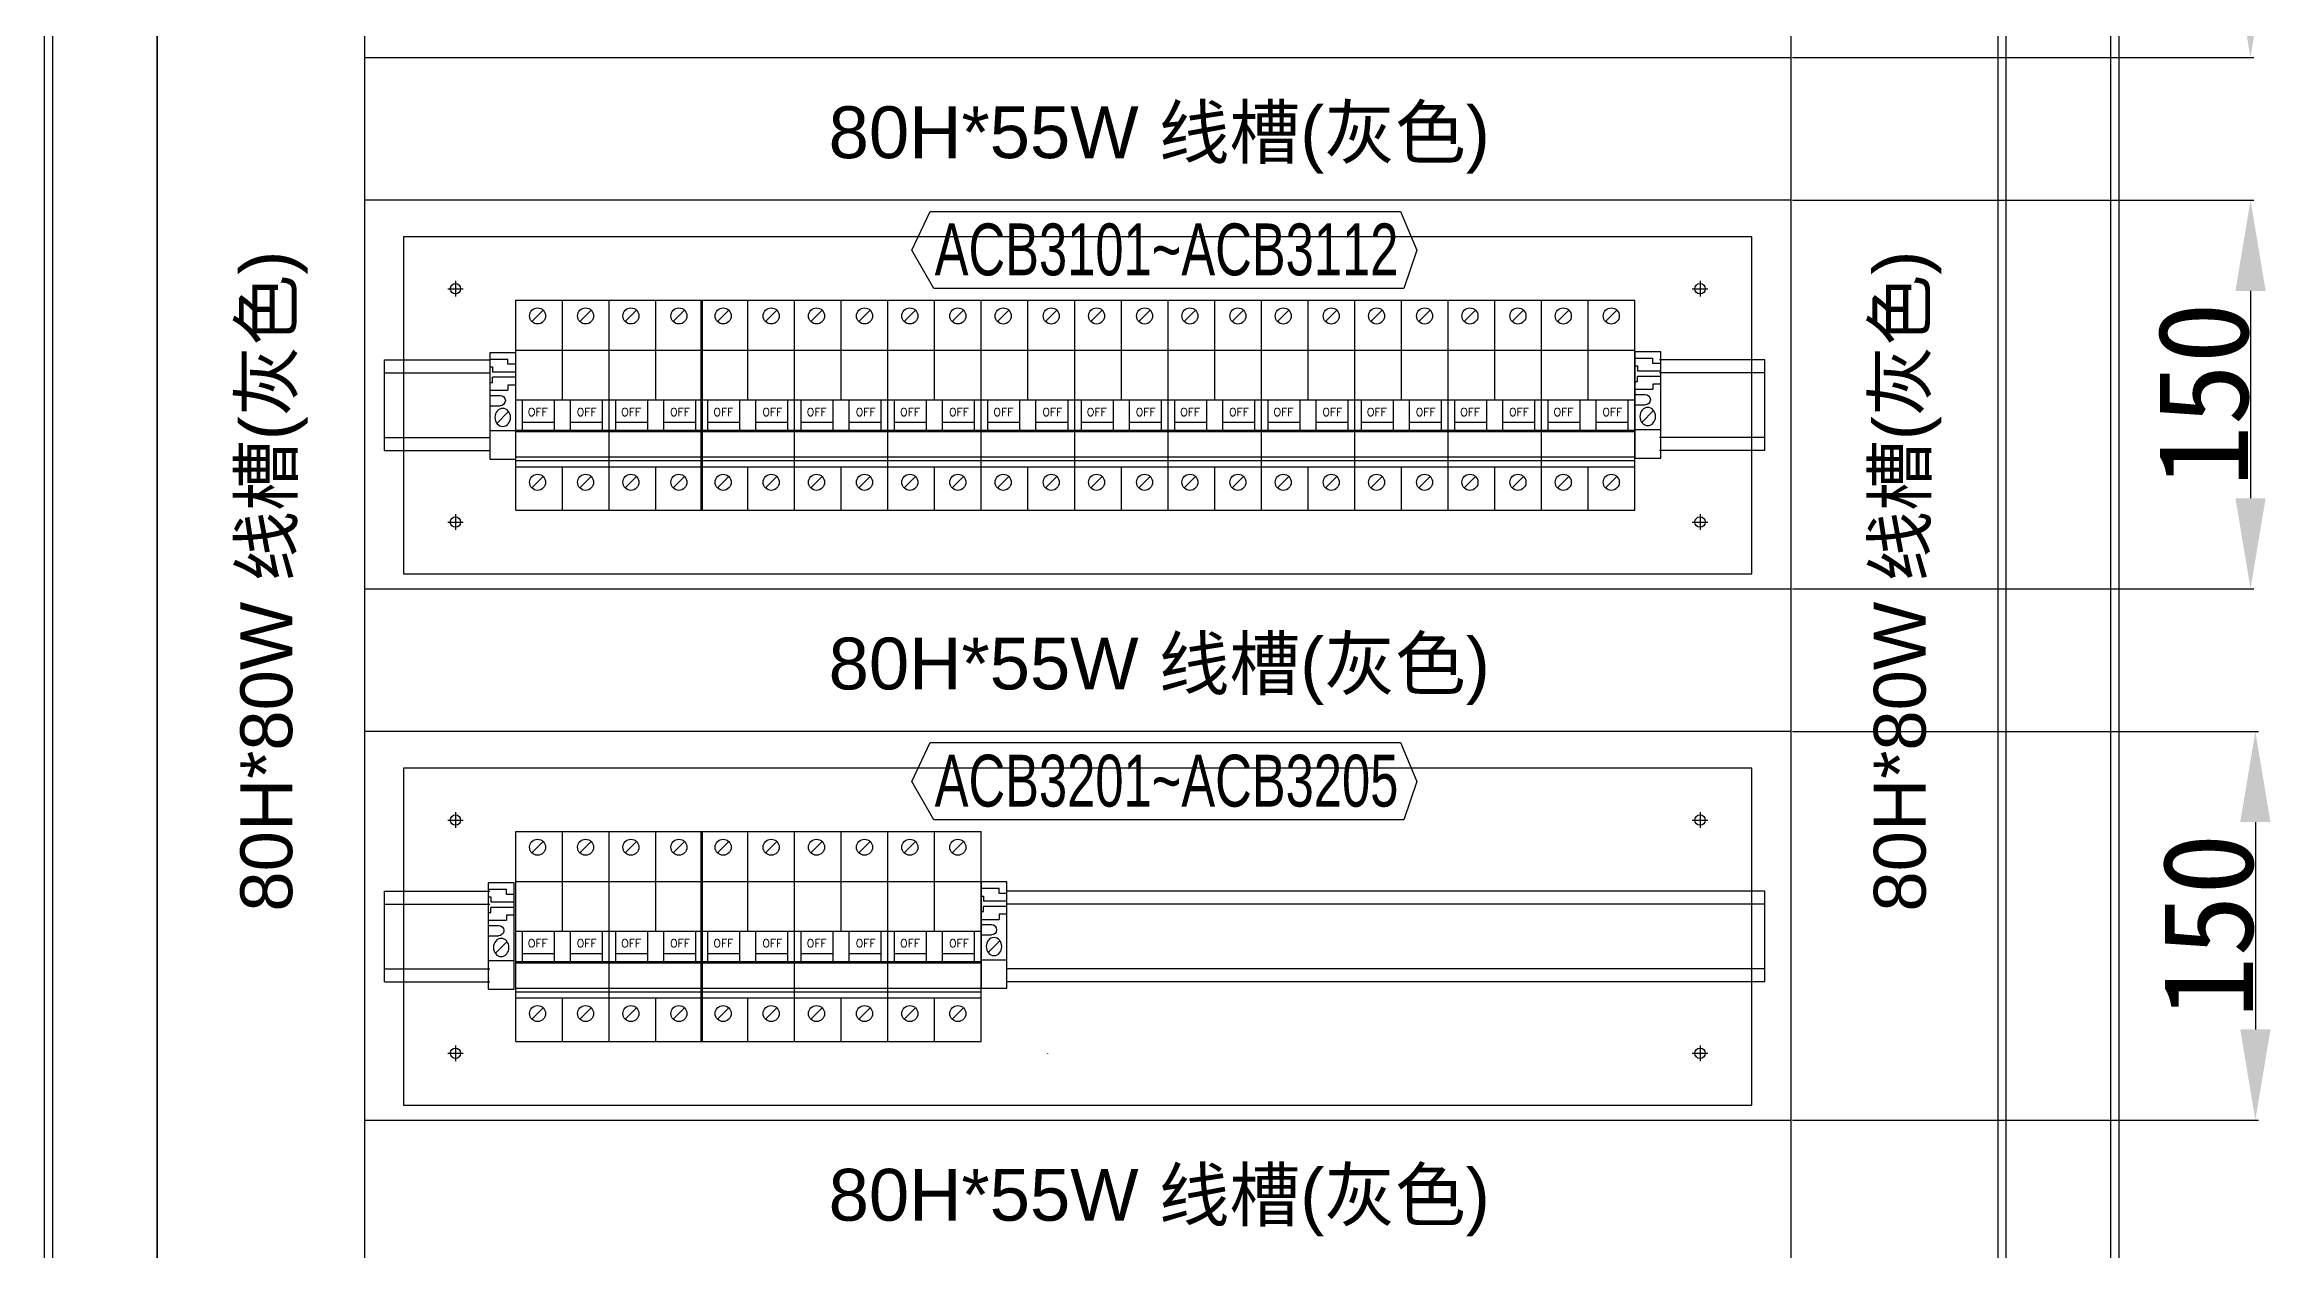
# Model space of a CAD drawing. Extents: x 81437 to 204847, y -54597 to -29444.
# Drawn here: x 88177 to 89035, y -48533 to -48068 of the extents above; entities that cross this region are included whole.
import ezdxf
from ezdxf.enums import TextEntityAlignment as Align
from ezdxf.lldxf.tags import DXFTag

# ---------------------------------------------------------------- set-up
doc = ezdxf.new("R2010")
doc.units = 0
doc.header["$LTSCALE"] = 100
doc.header["$MEASUREMENT"] = 0
for name, color, linetype in [('CABINET', 7, 'Continuous'), ('COMPONENT', 7, 'Continuous'), ('PSU', 12, 'Continuous'), ('TEXT', 7, 'Continuous')]:
    doc.layers.add(name, color=color, linetype=linetype)
doc.styles.add('HZ', font='arial.ttf', dxfattribs={"width": 0.7})
doc.styles.add('ROMANS', font='romans', dxfattribs={"width": 0.8, "height": 2})
doc.styles.get("Standard").update_dxf_attribs({"font": ''})
doc.styles.get('Standard').set_extended_font_data('SimSun')
tags = doc.linetypes.add('CENTER2', pattern=[1.125, 0.75, -0.125, 0.125, -0.125]).pattern_tags.tags
tags[10:11] = [DXFTag(74, 4), DXFTag(75, 0), DXFTag(340, '0'), DXFTag(46, 1.0), DXFTag(50, 0.0), DXFTag(44, 0.0), DXFTag(45, 0.0)]
tags[8:9] = [DXFTag(74, 4), DXFTag(75, 0), DXFTag(340, '0'), DXFTag(46, 1.0), DXFTag(50, 0.0), DXFTag(44, 0.0), DXFTag(45, 0.0)]
tags[6:7] = [DXFTag(74, 4), DXFTag(75, 0), DXFTag(340, '0'), DXFTag(46, 1.0), DXFTag(50, 0.0), DXFTag(44, 0.0), DXFTag(45, 0.0)]
tags[4:5] = [DXFTag(74, 4), DXFTag(75, 0), DXFTag(340, '0'), DXFTag(46, 1.0), DXFTag(50, 0.0), DXFTag(44, 0.0), DXFTag(45, 0.0)]
tags = doc.linetypes.add('HIDDEN', pattern=[0.375, 0.25, -0.125]).pattern_tags.tags
tags[6:7] = [DXFTag(74, 4), DXFTag(75, 0), DXFTag(340, '0'), DXFTag(46, 1.0), DXFTag(50, 0.0), DXFTag(44, 0.0), DXFTag(45, 0.0)]
tags[4:5] = [DXFTag(74, 4), DXFTag(75, 0), DXFTag(340, '0'), DXFTag(46, 1.0), DXFTag(50, 0.0), DXFTag(44, 0.0), DXFTag(45, 0.0)]
doc.dimstyles.new('ISO-25', dxfattribs={"dimtxt": 35, "dimasz": 35, "dimexe": 1.25, "dimexo": 0.625, "dimtad": 1, "dimtoh": 1, "dimdec": 0, "dimtxsty": 'Standard', "dimcen": 2.5, "dimadec": 0, "dimazin": 0, "dimtfac": 1, "dimtdec": 0, "dimtmove": 0, "dimatfit": 3, "dimfxl": 1, "dimarcsym": 0})

# ---------------------------------------------------------------- blocks, each defined once
blk = doc.blocks.new('2P空开')
at = {"layer": 'COMPONENT', "color": 6, "linetype": 'HIDDEN', "ltscale": 0.2}
for p, q in [((-11.75805363336076, -8.232510902056674), (-7.368258726989779, -3.856486953241529)), ((6.75788436484072, -8.232510902056674), (11.1476792712117, -3.856486953241529)), ((-11.75805363335621, -72.41960351688067), (-7.368258726985232, -68.04357956806552)), ((6.757884364845268, -72.41960351688067), (11.14767927121625, -68.04357956806552))]:
    blk.add_line(p, q, dxfattribs=at)
for centre in [(-9.563156180197439, -6.044498927670702), (8.952781818004041, -6.044498927670702), (-9.563156180191754, -70.2315915424947), (8.952781818009726, -70.2315915424947)]:
    blk.add_circle(centre, 3.099188801983705, dxfattribs=at)
at = {"layer": 'PSU', "linetype": 'HIDDEN', "ltscale": 0.2}
for p, q in [((-18.00160638714033, 0), (18.00160638714033, 0)), ((-18.00160638714033, -19.20558102794098), (-18.00160638714033, 0)), ((0, -19.20558102794121), (0, 0)), ((18.00160638714033, -19.20558102794121), (18.00160638714033, 0)), ((18.00160638714033, -81.0017209919065), (18.00160638714033, -19.20558102794121)), ((-18.00160638714033, -81.0017209919065), (-18.00160638714033, -64.20558102794098)), ((0, -81.0017209919065), (0, -64.20558102794075)), ((18.00160638714033, -81.0017209919065), (18.00160638714033, -67.2277063109932)), ((-18.00160638714033, -81.0017209919065), (18.00160638714033, -81.0017209919065))]:
    blk.add_line(p, q, dxfattribs=at)
at = {"layer": 'PSU'}
for p, q in [((-18.00160638714033, -19.20558102794098), (18.0016063871451, -19.20558102793734)), ((-18.00160638714033, -64.20558102794121), (-18.00160638714033, -19.20558102794121)), ((2.273736754432321e-13, -38.43372687798046), (0, -19.20558102794121)), ((18.00160638714055, -64.20558102794121), (18.00160638714055, -19.20558102794121)), ((-18.00160638714033, -38.43372687798046), (0, -38.43372687798046)), ((-15.42994833183457, -50.10725518578829), (-15.42994833183457, -38.43372687798046)), ((-3.085989666366913, -50.10725518578829), (-3.085989666366913, -38.43372687798046)), ((0, -38.43372687798046), (18.00160638714033, -38.43372687798046)), ((3.085989666366913, -50.10725518578829), (3.085989666366913, -38.43372687798046)), ((15.42994833183457, -50.10725518578829), (15.42994833183457, -38.43372687798046)), ((-18.00160638714033, -50.10725518578829), (18.00160638714033, -50.10725518578829)), ((-18.00160638714033, -50.62158679684944), (18.00160638714033, -50.62158679684944)), ((-15.42994833183457, -47.02126551942138), (-3.085989666366913, -47.02126551942138)), ((3.085989666366913, -47.02126551942138), (15.42994833183457, -47.02126551942138)), ((-18.0016063871401, -60.45924622390362), (18.00160638714055, -60.45924622390362)), ((-18.0016063871401, -61.84092353509664), (18.00160638714055, -61.84092353509664)), ((-18.0016063871401, -64.20558102794098), (18.00160638714055, -64.20558102794098)), ((0, -64.20558102794121), (2.273736754432321e-13, -64.20558102794121))]:
    blk.add_line(p, q, dxfattribs=at)
at = {"layer": 'TEXT', "style": 'ROMANS'}
for p in [(-9.478191040432193, -43.1070613284619), (9.365754242908451, -43.1070613284619)]:
    blk.add_text('OFF', height=3.085989666366913, dxfattribs=at).set_placement(p, align=Align.MIDDLE)
blk = doc.blocks.new('*D128')
at = {"color": 0, "lineweight": -2, "transparency": 16777216}
for p, q in [((88850.99702044552, -47922.89568052802), (89028.92710608577, -47922.89568052802)), ((89027.67710608577, -47957.89568052802), (89027.67710608577, -48037.89568052802)), ((88850.99702044552, -48072.89568052802), (89028.92710608577, -48072.89568052802))]:
    blk.add_line(p, q, dxfattribs=at)
at = {"color": 0, "transparency": 16777216}
for points in [[(89033.5104394191, -47957.89568052802), (89021.84377275244, -47957.89568052802), (89027.67710608577, -47922.89568052802)], [(89021.84377275244, -48037.89568052802), (89033.5104394191, -48037.89568052802), (89027.67710608577, -48072.89568052802)]]:
    blk.add_solid(points, dxfattribs=at)
at = {"layer": 'Defpoints', "color": 0, "transparency": 16777216}
for p in [(88850.37202044552, -47922.89568052802), (88850.37202044552, -48072.89568052802), (89027.67710608577, -48072.89568052802)]:
    blk.add_point(p, dxfattribs=at)
at = {"color": 0, "transparency": 16777216, "insert": (89009.55210608577, -47997.89568052802), "char_height": 35, "attachment_point": 5, "rotation": 90}
blk.add_mtext('150', dxfattribs=at)
blk = doc.blocks.new('*D129')
at = {"color": 0, "lineweight": -2, "transparency": 16777216}
for p, q in [((88850.99702044552, -48127.89568052802), (89028.94977231494, -48127.89568052802)), ((89027.69977231494, -48162.89568052802), (89027.69977231494, -48242.89568052802)), ((88850.99702044552, -48277.89568052802), (89028.94977231494, -48277.89568052802))]:
    blk.add_line(p, q, dxfattribs=at)
at = {"color": 0, "transparency": 16777216}
for points in [[(89033.53310564827, -48162.89568052802), (89021.86643898161, -48162.89568052802), (89027.69977231494, -48127.89568052802)], [(89021.86643898161, -48242.89568052802), (89033.53310564827, -48242.89568052802), (89027.69977231494, -48277.89568052802)]]:
    blk.add_solid(points, dxfattribs=at)
at = {"layer": 'Defpoints', "color": 0, "transparency": 16777216}
for p in [(88850.37202044552, -48127.89568052802), (88850.37202044552, -48277.89568052802), (89027.69977231494, -48277.89568052802)]:
    blk.add_point(p, dxfattribs=at)
at = {"color": 0, "transparency": 16777216, "insert": (89009.57477231494, -48202.89568052802), "char_height": 35, "attachment_point": 5, "rotation": 90}
blk.add_mtext('150', dxfattribs=at)
blk = doc.blocks.new('*D130')
at = {"color": 0, "lineweight": -2, "transparency": 16777216}
for p, q in [((88850.99702044552, -48332.89568052802), (89030.8144165968, -48332.89568052802)), ((89029.5644165968, -48367.89568052802), (89029.5644165968, -48447.89568052802)), ((88850.99702044552, -48482.89568052802), (89030.8144165968, -48482.89568052802))]:
    blk.add_line(p, q, dxfattribs=at)
at = {"color": 0, "transparency": 16777216}
for points in [[(89035.39774993013, -48367.89568052802), (89023.73108326347, -48367.89568052802), (89029.5644165968, -48332.89568052802)], [(89023.73108326347, -48447.89568052802), (89035.39774993013, -48447.89568052802), (89029.5644165968, -48482.89568052802)]]:
    blk.add_solid(points, dxfattribs=at)
at = {"layer": 'Defpoints', "color": 0, "transparency": 16777216}
for p in [(88850.37202044552, -48332.89568052802), (88850.37202044552, -48482.89568052802), (89029.5644165968, -48482.89568052802)]:
    blk.add_point(p, dxfattribs=at)
at = {"color": 0, "transparency": 16777216, "insert": (89011.4394165968, -48407.89568052802), "char_height": 35, "attachment_point": 5, "rotation": 90}
blk.add_mtext('150', dxfattribs=at)
blk = doc.blocks.new('堵头')
at = {"color": 53}
for p, q in [((0, -41), (0, 0)), ((0, 0), (10, 0)), ((10, 0), (10, -41)), ((0, -11), (10, -11)), ((7.277769807100412, -18.33056328681778), (2.722230192914139, -13.77502367262423)), ((0, -20.55279347972464), (4, -20.55279347972464)), ((0, -24.55279347972464), (4, -24.55279347972464)), ((0, -26.55279347972464), (7, -26.55279347972464)), ((0, -29.55279347972464), (1, -29.55279347972464)), ((1, -29.55279347972464), (1, -31.55279347972464)), ((10, -31.55279347972464), (1, -31.55279347972464)), ((10, -33.55279347972464), (1, -33.55279347972464)), ((1, -35.55279347972464), (1, -33.55279347972464)), ((7, -28.55279347972464), (7, -26.55279347972464)), ((10, -28.55279347972464), (7, -28.55279347972464)), ((0, -35.55279347972464), (1, -35.55279347972464)), ((0, -38.55279347972464), (7, -38.55279347972464)), ((10, -41), (0, -41)), ((10, -36.55279347972464), (7, -36.55279347972464)), ((7, -36.55279347972464), (7, -38.55279347972464))]:
    blk.add_line(p, q, dxfattribs=at)
blk.add_arc((4, -22.55279347972464), 2, 270, 90, dxfattribs=at)
blk.add_ellipse((5.000000000007276, -16.052793479721), major_axis=(-6.429395695523604e-16, -3.5), ratio=0.8571428571428571, start_param=4.71238898038469, end_param=10.99557428756428, dxfattribs=at)

msp = doc.modelspace()

# ---------------------------------------------------------------- linework, layer by layer
at = {"color": 7}
for p, q in [((88176.87202044549, -49514.37730387558), (88176.87202044549, -47404.3773367662)), ((88176.87202044549, -49514.37730387558), (88176.87202044549, -47404.3773367662)), ((88976.87201107045, -47404.3773367662), (88976.87201107045, -49514.37730387558)), ((88976.87201107045, -47404.3773367662), (88976.87201107045, -49514.37730387558)), ((88220.37202044549, -49360.87730551619), (88220.37202044549, -47447.8773367662)), ((88933.37201107045, -47525.87730387558), (88933.37201107045, -49360.87730551619)), ((88220.37202044549, -47528.3773367662), (88220.37202044549, -49328.6795339078))]:
    msp.add_line(p, q, dxfattribs=at)
at = {"color": 7, "linetype": 'HIDDEN'}
for p, q in [((88180.07202044544, -49404.37730387558), (88180.07202044544, -47404.3773367662)), ((88180.07202044544, -49404.37730387558), (88180.07202044544, -47404.3773367662)), ((88973.67201107049, -47404.3773367662), (88973.67201107049, -49404.37730387558)), ((88973.67201107049, -47404.3773367662), (88973.67201107049, -49404.37730387558))]:
    msp.add_line(p, q, dxfattribs=at)
at = {"color": 4, "linetype": 'CENTER2'}
for p, q in [((88332.37202044543, -48162.08165223186, 63738.875), (88338.37202044543, -48162.08165223186, 63738.875)), ((88335.37202044543, -48159.08165223186, 63738.875), (88335.37202044543, -48165.08165223186, 63738.875)), ((88812.37202044543, -48162.08165223186, 63738.875), (88818.37202044543, -48162.08165223186, 63738.875)), ((88815.37202044543, -48159.08165223186, 63738.875), (88815.37202044543, -48165.08165223186, 63738.875)), ((88335.37202044543, -48249.08165223186, 63738.875), (88335.37202044543, -48255.08165223186, 63738.875)), ((88815.37202044543, -48249.08165223186, 63738.875), (88815.37202044543, -48255.08165223186, 63738.875)), ((88332.37202044543, -48252.08165223186, 63738.875), (88338.37202044543, -48252.08165223186, 63738.875)), ((88812.37202044543, -48252.08165223186, 63738.875), (88818.37202044543, -48252.08165223186, 63738.875)), ((88332.37202044543, -48367.08165223186, 63738.875), (88338.37202044543, -48367.08165223186, 63738.875)), ((88335.37202044543, -48364.08165223186, 63738.875), (88335.37202044543, -48370.08165223186, 63738.875)), ((88812.37202044543, -48367.08165223186, 63738.875), (88818.37202044543, -48367.08165223186, 63738.875)), ((88815.37202044543, -48364.08165223186, 63738.875), (88815.37202044543, -48370.08165223186, 63738.875)), ((88335.37202044543, -48454.08165223186, 63738.875), (88335.37202044543, -48460.08165223186, 63738.875)), ((88815.37202044543, -48454.08165223186, 63738.875), (88815.37202044543, -48460.08165223186, 63738.875)), ((88332.37202044543, -48457.08165223186, 63738.875), (88338.37202044543, -48457.08165223186, 63738.875)), ((88812.37202044543, -48457.08165223186, 63738.875), (88818.37202044543, -48457.08165223186, 63738.875))]:
    msp.add_line(p, q, dxfattribs=at)
at = {"linetype": 'CENTER2'}
for p, q in [((88335.28202044543, -48162.08165223186, 63738.875), (88335.46202044545, -48162.08165223186, 63738.875)), ((88335.37202044543, -48162.17165223187, 63738.875), (88335.37202044543, -48161.99165223186, 63738.875)), ((88815.28202044543, -48162.08165223186, 63738.875), (88815.46202044545, -48162.08165223186, 63738.875)), ((88815.37202044543, -48162.17165223187, 63738.875), (88815.37202044543, -48161.99165223186, 63738.875)), ((88335.28202044543, -48252.08165223186, 63738.875), (88335.46202044545, -48252.08165223186, 63738.875)), ((88335.37202044543, -48252.17165223187, 63738.875), (88335.37202044543, -48251.99165223186, 63738.875)), ((88815.28202044543, -48252.08165223186, 63738.875), (88815.46202044545, -48252.08165223186, 63738.875)), ((88815.37202044543, -48252.17165223187, 63738.875), (88815.37202044543, -48251.99165223186, 63738.875)), ((88335.28202044543, -48367.08165223186, 63738.875), (88335.46202044545, -48367.08165223186, 63738.875)), ((88335.37202044543, -48367.17165223187, 63738.875), (88335.37202044543, -48366.99165223186, 63738.875)), ((88815.28202044543, -48367.08165223186, 63738.875), (88815.46202044545, -48367.08165223186, 63738.875)), ((88815.37202044543, -48367.17165223187, 63738.875), (88815.37202044543, -48366.99165223186, 63738.875)), ((88335.28202044543, -48457.08165223186, 63738.875), (88335.46202044545, -48457.08165223186, 63738.875)), ((88335.37202044543, -48457.17165223187, 63738.875), (88335.37202044543, -48456.99165223186, 63738.875)), ((88563.82753579, -48457.17165223187, -63738.875), (88563.82753579, -48456.99165223186, -63738.875)), ((88815.28202044543, -48457.08165223186, 63738.875), (88815.46202044545, -48457.08165223186, 63738.875))]:
    msp.add_line(p, q, dxfattribs=at)
at = {"color": 6}
for p, q in [((88308.0541389257, -48224.53238135421, 63738.875), (88308.0541389257, -48189.53238135421, 63738.875)), ((88308.0541389257, -48189.53238135421, 63738.875), (88348.59206511221, -48189.53238135421, 63738.875)), ((88308.0541389257, -48194.53238135421, 63738.875), (88348.59206511221, -48194.53238135421, 63738.875)), ((88840.32127236128, -48189.53238135421, 63738.875), (88799.7833461748, -48189.53238135421, 63738.875)), ((88840.32127236128, -48194.53238135421, 63738.875), (88799.7833461748, -48194.53238135421, 63738.875)), ((88840.32127236128, -48224.53238135421, 63738.875), (88840.32127236128, -48189.53238135421, 63738.875)), ((88308.0541389257, -48219.53238135421, 63738.875), (88348.59206511221, -48219.53238135421, 63738.875)), ((88840.32127236128, -48219.53238135421, 63738.875), (88799.7833461748, -48219.53238135421, 63738.875)), ((88308.0541389257, -48224.53238135421, 63738.875), (88348.59206511221, -48224.53238135421, 63738.875)), ((88840.32127236128, -48224.53238135421, 63738.875), (88799.7833461748, -48224.53238135421, 63738.875)), ((88308.0541389257, -48429.53238135421, 63738.875), (88308.0541389257, -48394.53238135421, 63738.875)), ((88308.0541389257, -48394.53238135421, 63738.875), (88348.59206511221, -48394.53238135421, 63738.875)), ((88840.32127236128, -48394.53238135421, 63738.875), (88548.07891549045, -48394.53238135421, 63738.87499999999)), ((88840.32127236128, -48429.53238135421, 63738.875), (88840.32127236128, -48394.53238135421, 63738.875)), ((88308.0541389257, -48399.53238135421, 63738.875), (88348.59206511221, -48399.53238135421, 63738.875)), ((88840.32127236128, -48399.53238135421, 63738.875), (88548.07891549045, -48399.53238135421, 63738.87499999999)), ((88308.0541389257, -48424.53238135421, 63738.875), (88348.59206511221, -48424.53238135421, 63738.875)), ((88840.32127236128, -48424.53238135421, 63738.875), (88548.07891549045, -48424.53238135421, 63738.87499999999)), ((88308.0541389257, -48429.53238135421, 63738.875), (88348.59206511221, -48429.53238135421, 63738.875)), ((88840.32127236128, -48429.53238135421, 63738.875), (88548.07891549045, -48429.53238135421, 63738.87499999999))]:
    msp.add_line(p, q, dxfattribs=at)
for points in [[(88220.37202044549, -49283.37729940355), (88300.37202044549, -49283.37729940334), (88300.37202044549, -47482.87733512559), (88220.37202044549, -47482.87733512559)], [(88850.37202044549, -49283.37729940259), (88930.37202044549, -49283.37729940259), (88930.37202044549, -47482.87733512559), (88850.37202044549, -47482.87733512559)]]:
    msp.add_lwpolyline(points, close=True)
at = {"elevation": 63738.875}
for points in [[(88300.37202044552, -48072.89568052802), (88850.37202044552, -48072.89568052802), (88850.37202044552, -48127.89568052802), (88300.37202044552, -48127.89568052802)], [(88315.37202044543, -48272.08165223186), (88835.37202044543, -48272.08165223186), (88835.37202044543, -48142.08165223186), (88315.37202044543, -48142.08165223186)], [(88300.37202044552, -48277.89568052802), (88850.37202044552, -48277.89568052802), (88850.37202044552, -48332.89568052802), (88300.37202044552, -48332.89568052802)], [(88315.37202044543, -48477.08165223186), (88835.37202044543, -48477.08165223186), (88835.37202044543, -48347.08165223186), (88315.37202044543, -48347.08165223186)], [(88300.37202044552, -48482.89568052802), (88850.37202044552, -48482.89568052802), (88850.37202044552, -48537.89568052802), (88300.37202044552, -48537.89568052802)]]:
    msp.add_lwpolyline(points, close=True, dxfattribs=at)
at = {"color": 3, "elevation": 63738.875}
for points in [[(88518.46480629717, -48132.2225612041), (88699.81420575177, -48132.2225612041), (88706.1520745608, -48147.2225612041), (88701.18891911146, -48162.02986431278), (88519.83951965686, -48162.02986431278), (88511.34888508702, -48147.2225612041), (88518.46480629717, -48132.2225612041)], [(88518.46480629717, -48337.2225612041), (88699.81420575177, -48337.2225612041), (88706.1520745608, -48352.2225612041), (88701.18891911146, -48367.02986431278), (88519.83951965686, -48367.02986431278), (88511.34888508702, -48352.2225612041), (88518.46480629717, -48337.2225612041)]]:
    msp.add_lwpolyline(points, dxfattribs=at)
for centre in [(88335.37202044543, -48162.08165223186, 63738.875), (88815.37202044543, -48162.08165223186, 63738.875), (88335.37202044543, -48252.08165223186, 63738.875), (88815.37202044543, -48252.08165223186, 63738.875), (88335.37202044543, -48367.08165223186, 63738.875), (88815.37202044543, -48367.08165223186, 63738.875), (88335.37202044543, -48457.08165223186, 63738.875), (88815.37202044543, -48457.08165223186, 63738.875)]:
    msp.add_circle(centre, 2)

# ---------------------------------------------------------------- block references
at = {"xscale": -1, "rotation": 180}
for p in [(88348.60545544165, -48227.78773542585, 63738.875), (88790.21717093434, -48227.42823781839, 191216.625), (88348.01168465319, -48432.32163647572, 63738.875), (88538.07891549045, -48431.96213886826, 63738.875)]:
    msp.add_blockref('堵头', p, dxfattribs=at)
at = {"layer": 'CABINET'}
for p in [(88376.59367149936, -48166.5306603623, 63738.875), (88412.59688427365, -48166.5306603623, 63738.875), (88448.18288648209, -48166.5306603623, 63738.875), (88484.18288648209, -48166.53238135421, 63738.875), (88520.18609925635, -48166.53238135421, 63738.875), (88556.18609925635, -48166.53410234613, 63738.875), (88592.18931203063, -48166.53410234613, 63738.875), (88628.19252480492, -48166.53410234613, 63738.875), (88664.19573757921, -48166.53410234613, 63738.875), (88700.19573757921, -48166.53582333802, 63738.875), (88736.1989503535, -48166.53582333802, 63738.875), (88772.20216312779, -48166.53582333803, 63738.875), (88376.59367149936, -48371.5306603623, 63738.875), (88412.59688427365, -48371.5306603623, 63738.875), (88448.18288648209, -48371.5306603623, 63738.875), (88484.18288648209, -48371.53238135421, 63738.875), (88520.18609925635, -48371.53238135421, 63738.875)]:
    msp.add_blockref('2P空开', p, dxfattribs=at)

# ---------------------------------------------------------------- texts
at = {"lineweight": 0, "style": 'HZ'}
for p in [(88479.2848585361, -48111.68770258698), (88479.2848585361, -48316.68770258698), (88479.2848585361, -48521.68770258698)]:
    msp.add_text('80H*55W 线槽(灰色)', height=20, dxfattribs=at).set_placement(p)
at = {"color": 0, "style": 'HZ', "width": 0.7}
for s, p in [('ACB3101~ACB3112', (88609.62183078275, -48156.89627305874, 63738.875)), ('ACB3201~ACB3205', (88609.62183078275, -48361.89627305874, 63738.875))]:
    msp.add_text(s, height=20, dxfattribs=at).set_placement(p, align=Align.CENTER)
at = {"lineweight": 0, "style": 'HZ'}
for p in [(88272.40508773543, -48402.42308469564), (88902.40508773537, -48402.42308469569)]:
    msp.add_text('80H*80W 线槽(灰色)', height=20, rotation=90, dxfattribs=at).set_placement(p)

# ---------------------------------------------------------------- dimensions: what is measured, and where the dimension line sits
at = {"color": 3}
for base, p1, p2, picture, middle in [((89027.67710608577, -48072.89568052802), (88850.37202044552, -47922.89568052802, 63738.875), (88850.37202044552, -48072.89568052802, 63738.875), '*D128', (89009.55210608577, -47997.89568052802)), ((89027.69977231494, -48277.89568052802), (88850.37202044552, -48127.89568052802, 63738.875), (88850.37202044552, -48277.89568052802, 63738.875), '*D129', (89009.57477231494, -48202.89568052802)), ((89029.5644165968, -48482.89568052802), (88850.37202044552, -48332.89568052802, 63738.875), (88850.37202044552, -48482.89568052802, 63738.875), '*D130', (89011.4394165968, -48407.89568052802))]:
    dim = msp.add_linear_dim(base=base, p1=p1, p2=p2, angle=90, dimstyle='ISO-25', dxfattribs=at)
    dim.commit()
    dim.dimension.update_dxf_attribs({"geometry": picture, "text_midpoint": middle})

doc.saveas('drawing.dxf')
